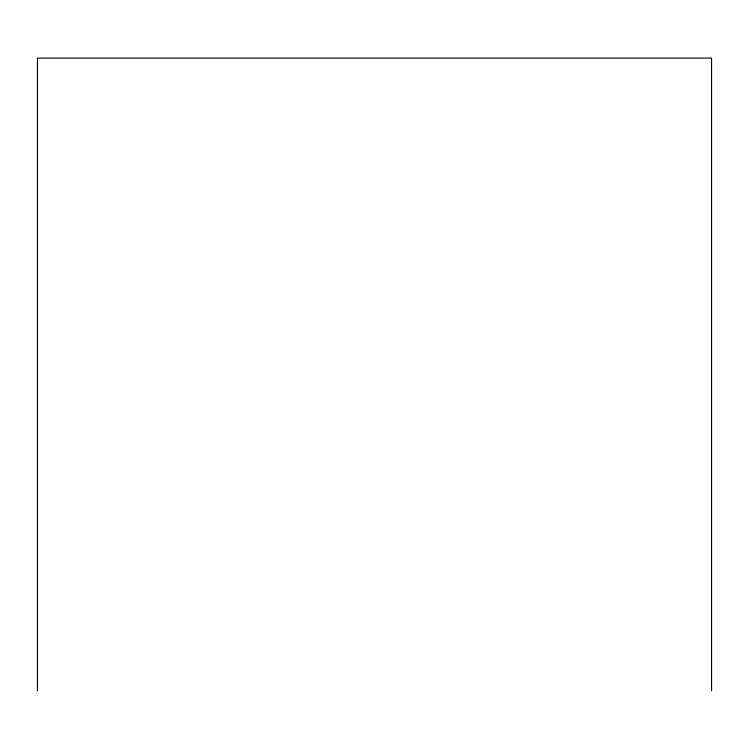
<?xml version="1.0" encoding="UTF-8"?>
<svg xmlns="http://www.w3.org/2000/svg" width="749" height="749" viewBox="0 0 749 749"><rect width="100%" height="100%" fill="white"/><g stroke="black" fill="none" stroke-linecap="round" stroke-linejoin="round"><path stroke-width="1.12" d="M711.55 690.896L711.55 58.104L37.45 58.104L37.45 690.896"/></g></svg>
